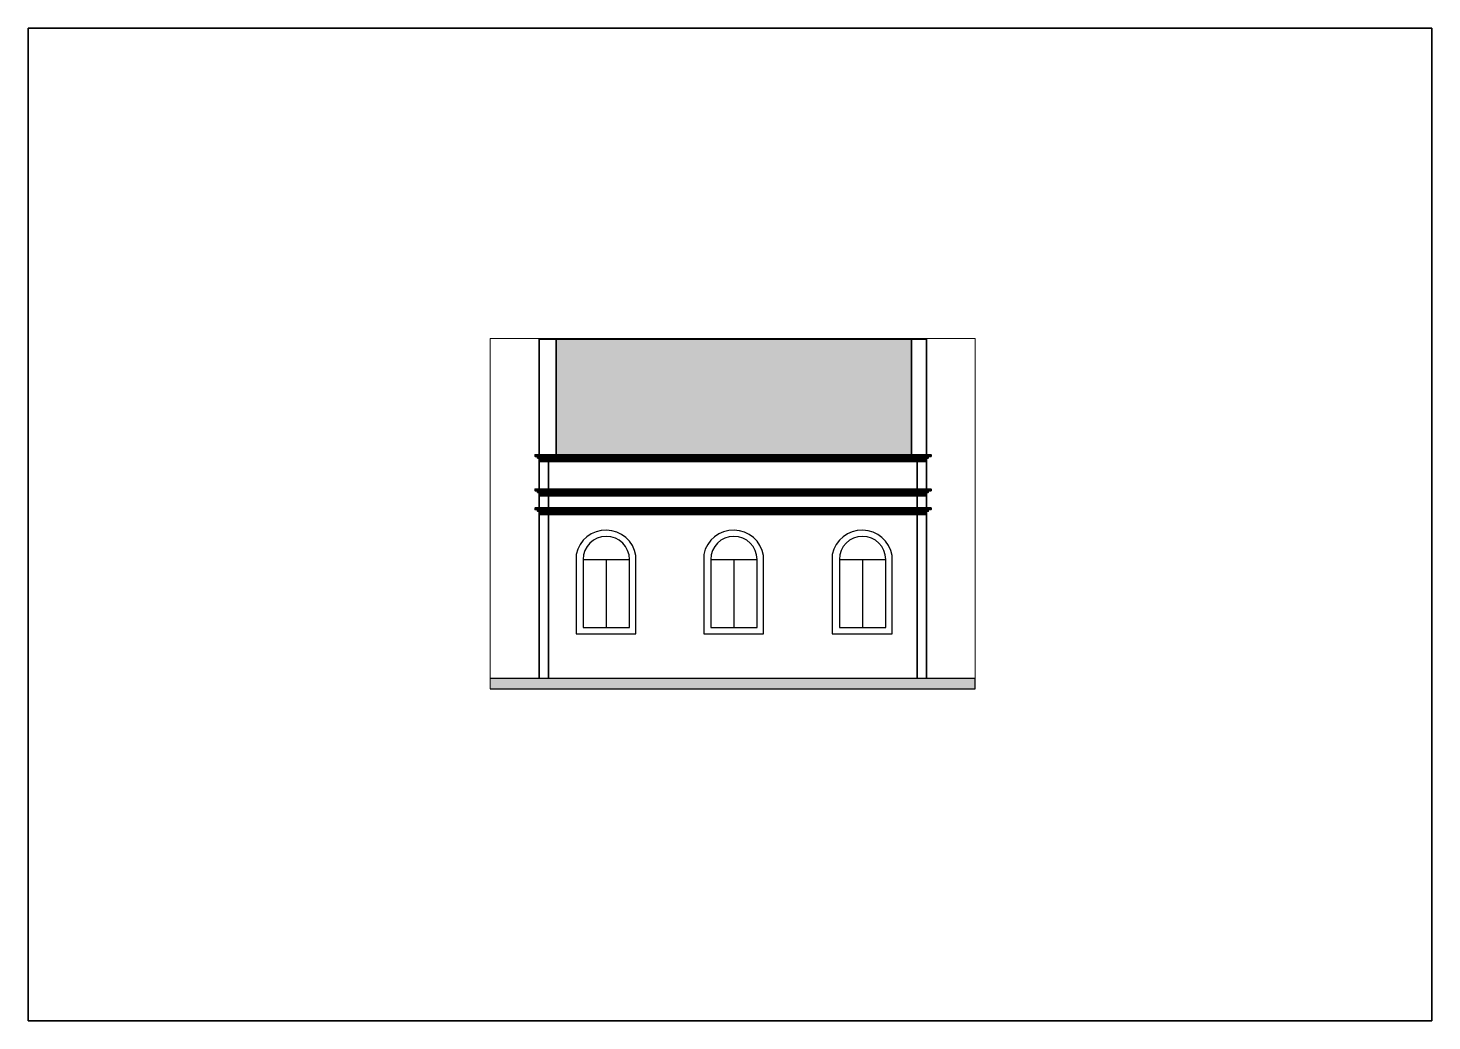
# Paper-space layout 'Layout1' of a CAD drawing. Header units: millimetres. Extents: x 21 to 318, y 103 to 313.
# The model-space entities are those that its viewports show. They can reach past a viewport. Long polylines and large blocks are cut down to what shows.
import ezdxf

# ---------------------------------------------------------------- set-up
doc = ezdxf.new("R2010")
doc.units = ezdxf.units.MM
for name, color, linetype, lineweight in [('A-ALV-___-___-EXI', 250, 'Continuous', 35), ('A-BAS-___-___-EXI', 250, 'Continuous', 25), ('A-COB-___-___-EXI', 250, 'Continuous', 13), ('A-JAN-___-___-EXI', 250, 'Continuous', 25)]:
    doc.layers.add(name, color=color, linetype=linetype, lineweight=lineweight)

# ---------------------------------------------------------------- blocks, each defined once
blk = doc.blocks.new('A4 HORIZONTAL - A4-22875452-Não nomeada')
at = {"layer": 'A-ALV-___-___-EXI'}
for p, q in [((317.79, 313), (20.79, 313)), ((20.79, 313), (20.79, 103)), ((317.79, 103), (317.79, 313)), ((20.79, 103), (317.79, 103))]:
    blk.add_line(p, q, dxfattribs=at)

msp = doc.modelspace()

# ---------------------------------------------------------------- hatches: boundary and pattern name
at = {"layer": 'A-BAS-___-___-EXI', "true_color": 0xcb9898}
msp.add_hatch(color=253, dxfattribs=at).paths.add_polyline_path([(18374, -290), (18374, -69), (8116, -69), (8116, -290)])
at = {"layer": 'A-COB-___-___-EXI'}
h = msp.add_hatch(dxfattribs=at)
h.set_pattern_fill('FP_1', color=256, style=0, pattern_type=2)
h.set_pattern_definition([(288.794, (25588.157, 3020.215), (259.87779, -633.03246), [8.278, -819.563]), (0, (25573.49, 3012.38), (0, 130.617), [17.335, -249.364]), (277.209, (25581.489, 3086.176), (266.6504072, -2089.42922186), [74.387, -14802.958]), (0, (25369.46, 3022.17), (0, 130.617), [46.672, -220.027]), (0, (25369.46, 3012.38), (0, 130.617), [45.339, -221.361]), (301.49, (25565.487, 3025.44), (256.552658, -375.28207), [15.317, -1516.43]), (322.699, (25553.486, 3034.583), (520.437563, -381.969228), [15.088, -3002.428]), (335.823, (25537.484, 3041.766), (2919.697452, -1299.870789), [17.541, -3490.581]), (350.193, (25514.814, 3045.685), (792.831314, -129.362227), [23.006, -4578.129]), (355.998, (25502.813, 3054.828), (258.63009, 0.56525), [18.715, -1852.749]), (349.772, (25521.482, 3053.522), (2926.996506, -521.2523956), [25.746, -5123.381]), (338.605, (25546.818, 3048.95), (1032.509757, -378.409), [21.483, -1410.717]), (324.535, (25566.821, 3041.113), (2388.885061, -1689.900382), [18.01, -3583.965]), (82.791, (25414.802, 3012.378), (1600.2937005, 12670.30940025), [74.387, -14802.958]), (81.984, (25424.136, 2955.559), (266.9871064, 1961.177083), [57.379, -3767.891]), (278.016, (25573.488, 3012.378), (266.445382, -1826.7168375), [57.379, -3767.891]), (0, (25492.15, 3045.68), (0, 130.617), [22.669, -244.03]), (11.652, (25466.808, 3040.46), (1874.2186282, 393.3694941), [25.87, -5148.047]), (23.787, (25453.473, 3034.583), (283.580572, 138.058648), [14.573, -2900.014]), (34.437, (25440.138, 3025.44), (559.487423, 409.743076), [16.168, -1600.682]), (58.51, (25432.137, 3012.378), (543.554993, 930.886608), [15.317, -1516.43]), (0, (25414.8, 3012.38), (0, 130.617), [17.335, -249.364]), (71.206, (25414.8, 3012.38), (6.8249, 150.67055), [8.278, -819.563]), (57.459, (25417.469, 3020.215), (1073.481468, 1708.494168), [12.395, -2466.68]), (35.465, (25424.136, 3030.664), (544.8150545, 399.984861), [18.01, -3583.965]), (21.395, (25438.805, 3041.113), (300.99398, 144.051163), [21.483, -1410.717]), (10.228, (25458.807, 3048.95), (2140.305462, 393.055882), [25.746, -5123.381]), (4.002, (25484.144, 3053.522), (1608.269563, 131.177076), [18.715, -1852.749]), (302.541, (25581.489, 3030.664), (260.020384, -381.382782), [12.395, -2466.68]), (0, (25589.49, 3022.17), (0, 130.617), [46.672, -220.027]), (0, (25590.82, 3012.38), (0, 130.617), [45.339, -221.361])])
h.paths.add_polyline_path([(17031, 4663), (17031, 7100), (9511, 7100), (9511, 4663)])

# ---------------------------------------------------------------- linework, layer by layer
at = {"layer": 'A-ALV-___-___-EXI'}
for p, q in [((9351, 4521), (9351, 3937)), ((17146, 4521), (17146, 3937)), ((17346, 4592), (17346, 4557)), ((17346, 3866), (17346, 3830)), ((9351, 3795), (9351, 3540)), ((17146, 3795), (17146, 3540)), ((9351, 3398), (9351, -69)), ((17146, 3398), (17146, -69)), ((17346, 3469), (17346, 3434))]:
    msp.add_line(p, q, dxfattribs=at)
for points in [[(9511, 4663), (9511, 7111), (9151, 7111), (9151, 4663)], [(17031, 4663), (17031, 7111), (17346, 7111), (17346, 4663)]]:
    msp.add_lwpolyline(points, close=True, dxfattribs=at)
for points in [[(9064, 4628), (17444, 4628), (17444, 4663), (9064, 4663), (9064, 4628), (9173, 4628)], [(17384, 4628), (17384, 4592), (9119, 4592), (9119, 4628)], [(9173, 4592), (9151, 4592), (9151, 4557), (17346, 4557), (17346, 4521)], [(9151, 4521), (9151, 4557), (9173, 4557)], [(9151, 3937), (9151, 4521), (17346, 4521), (17346, 3937)], [(9064, 3901), (17444, 3901), (17444, 3937), (9064, 3937), (9064, 3901), (9173, 3901)], [(17384, 3901), (17384, 3866), (9119, 3866), (9119, 3901)], [(9173, 3866), (9151, 3866), (9151, 3830), (17346, 3830), (17346, 3795)], [(9151, 3795), (9151, 3830), (9173, 3830)], [(9151, 3540), (9151, 3795), (17346, 3795), (17346, 3540)], [(9064, 3505), (17444, 3505), (17444, 3540), (9064, 3540), (9064, 3505), (9173, 3505)], [(17384, 3505), (17384, 3469), (9119, 3469), (9119, 3505)], [(9173, 3469), (9151, 3469), (9151, 3434), (17346, 3434), (17346, 3398)], [(9151, 3398), (9151, 3434), (9173, 3434)], [(9151, -69), (9151, 3398), (17346, 3398), (17346, -69)]]:
    msp.add_lwpolyline(points, dxfattribs=at)
at = {"layer": 'A-BAS-___-___-EXI'}
msp.add_lwpolyline([(8116, -69), (8116, -290), (18374, -290), (18374, -69)], close=True, dxfattribs=at)
at = {"layer": 'A-COB-___-___-EXI'}
msp.add_line((17031, 7100), (9511, 7100), dxfattribs=at)
msp.add_lwpolyline([(9511, 4663), (17031, 4663), (17031, 7123), (9511, 7123)], close=True, dxfattribs=at)
at = {"layer": 'A-JAN-___-___-EXI'}
for p, q in [((10082, 2448), (11062, 2448)), ((10572, 2448), (10572, 1008)), ((12782, 2448), (13762, 2448)), ((13272, 2448), (13272, 1008)), ((15502, 2448), (16482, 2448)), ((15992, 2448), (15992, 1008))]:
    msp.add_line(p, q, dxfattribs=at)
for points in [[(11198, 877), (11198, 2531, 0.829907), (9933, 2557), (9933, 877)], [(13898, 877), (13898, 2531, 0.829907), (12633, 2557), (12633, 877)], [(16618, 877), (16618, 2531, 0.829907), (15353, 2557), (15353, 877)], [(11062, 1008), (11062, 2448, 1), (10082, 2448), (10082, 1008)], [(13762, 1008), (13762, 2448, 1), (12782, 2448), (12782, 1008)], [(16482, 1008), (16482, 2448, 1), (15502, 2448), (15502, 1008)]]:
    msp.add_lwpolyline(points, format="xyb", close=True, dxfattribs=at)

psp = doc.layouts.get("Layout1")

# ---------------------------------------------------------------- block references
at = {"layer": 'A-JAN-___-___-EXI'}
psp.add_blockref('A4 HORIZONTAL - A4-22875452-Não nomeada', (0, 0), dxfattribs=at)

# ---------------------------------------------------------------- viewports
at = {"layer": 'A-COB-___-___-EXI'}
psp.add_viewport(center=(169.86, 210.28), size=(102.58, 74.1352), view_center_point=(13245.24, 3416.44), view_height=7413.5153, dxfattribs=at)

doc.saveas('drawing.dxf')
